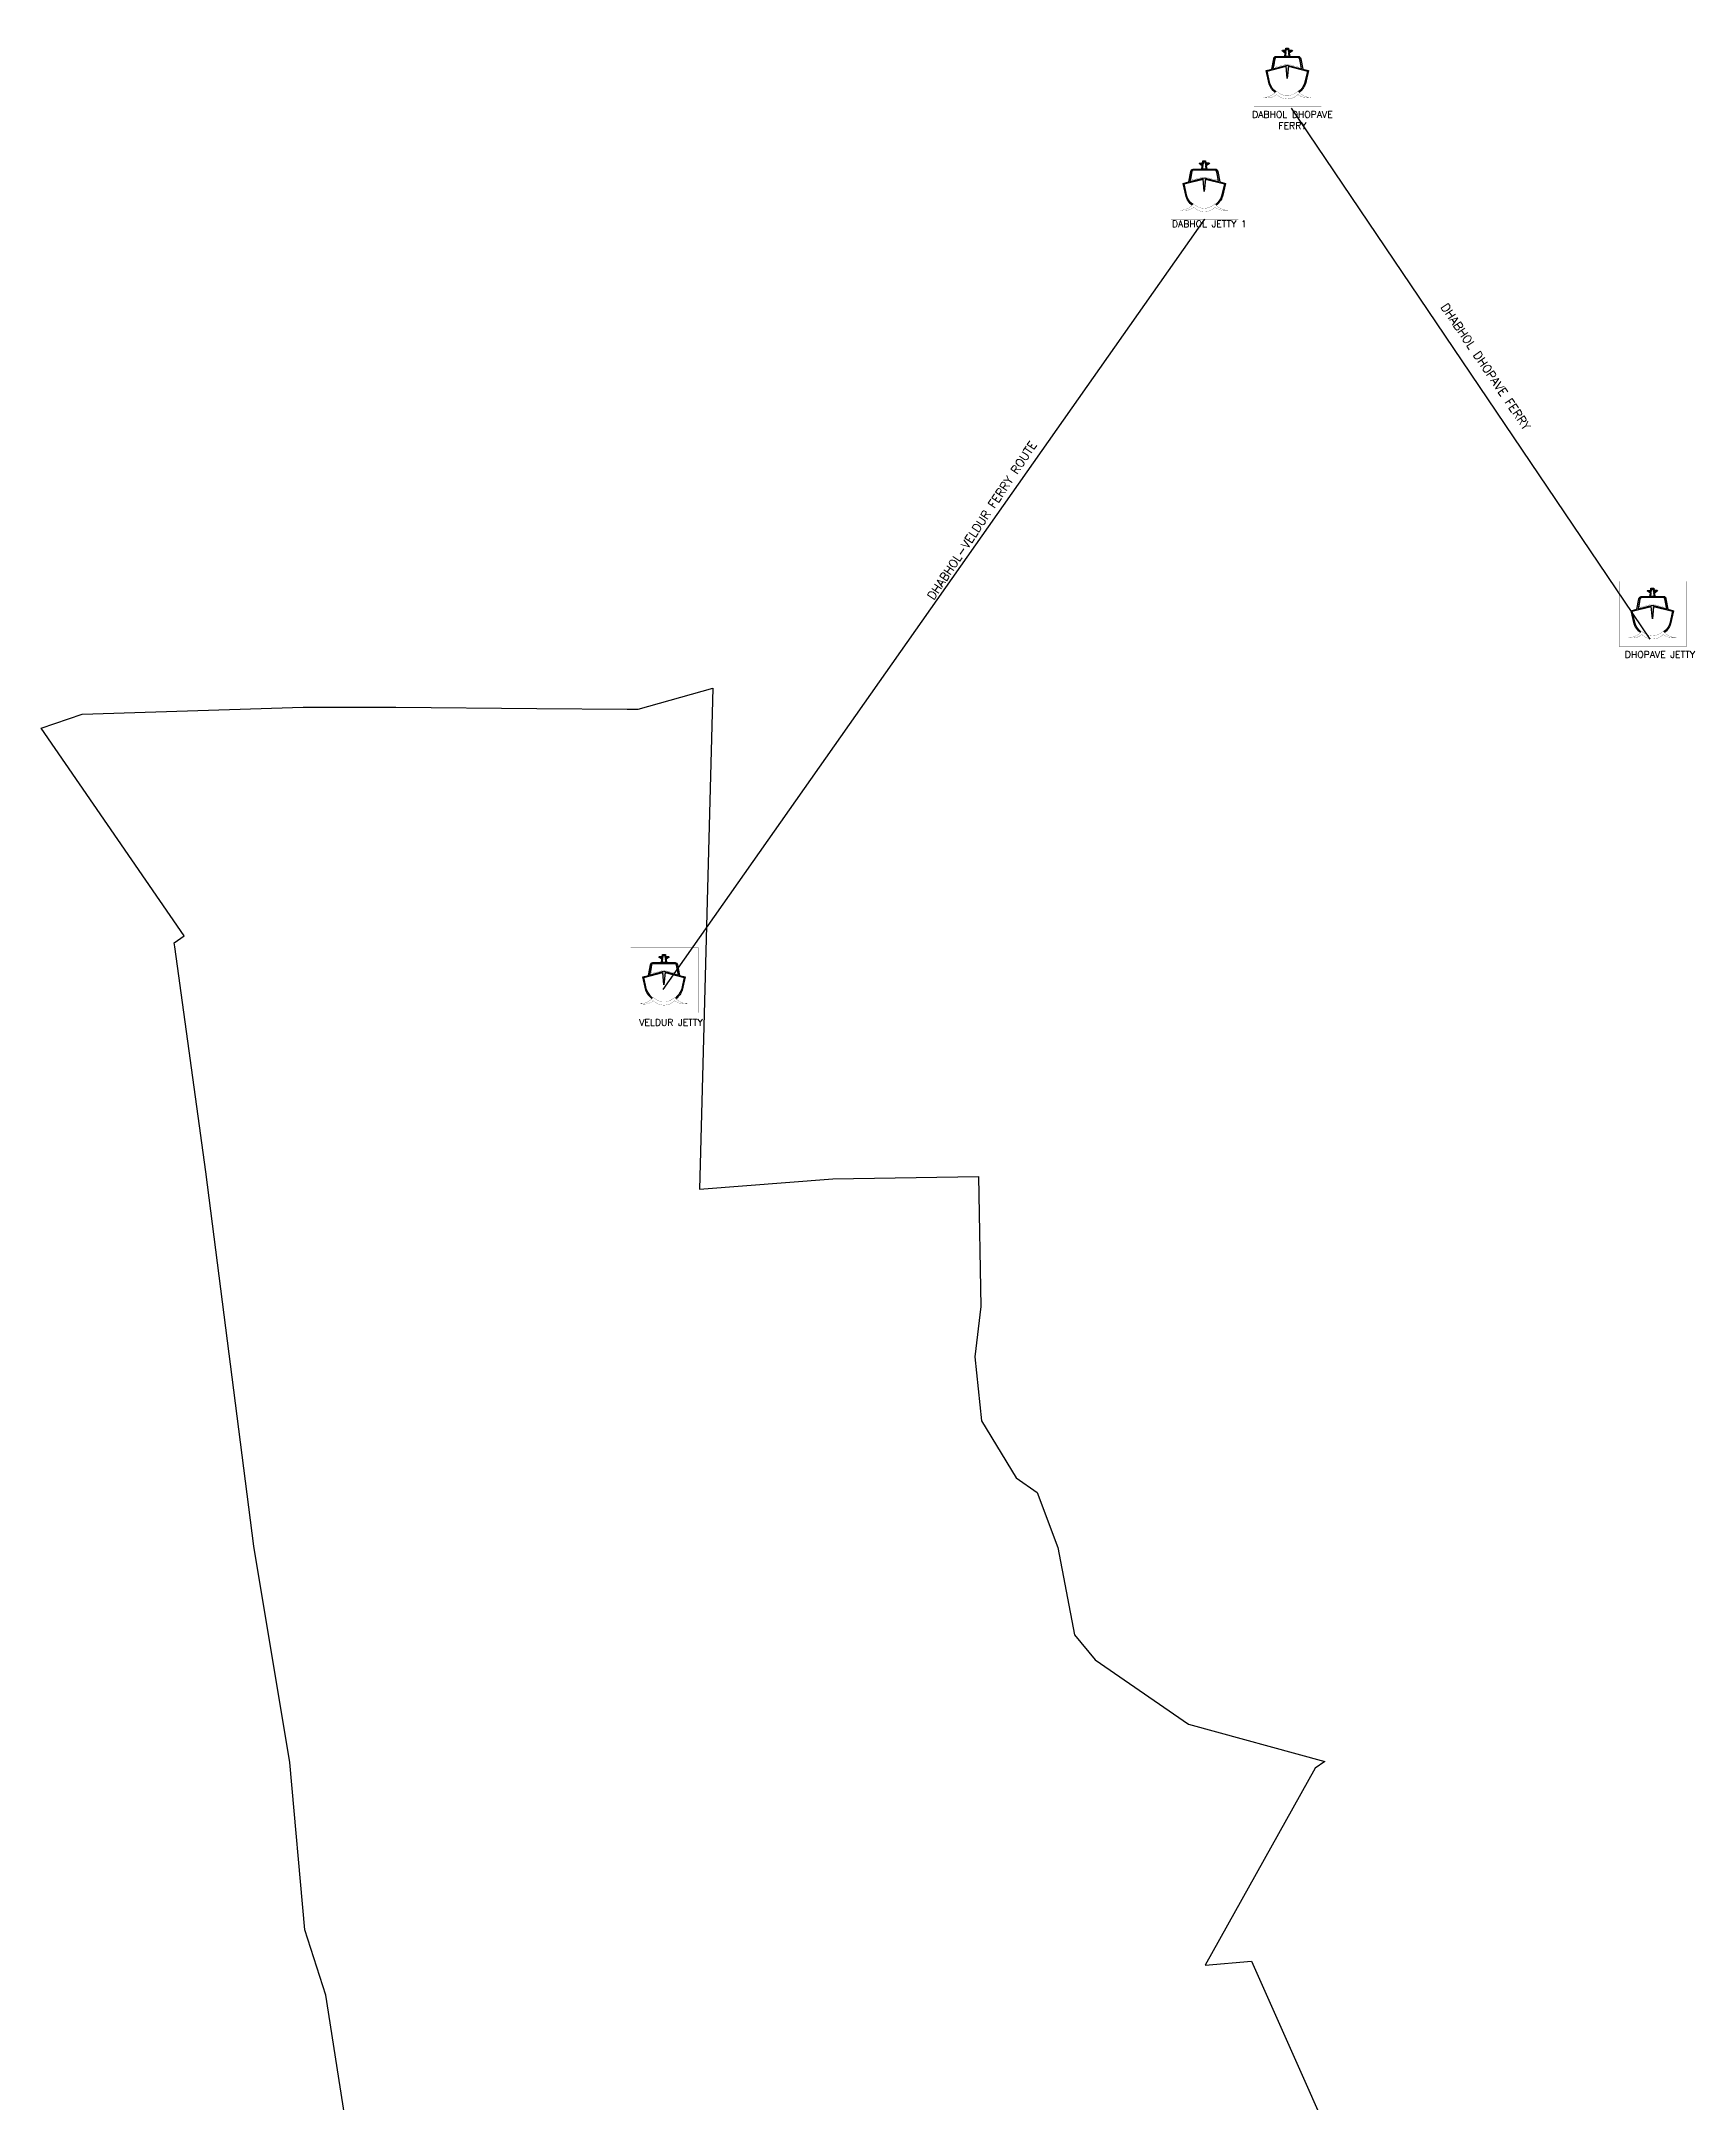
# Model space of a CAD drawing. Header units: metres. Extents: x 305138 to 307093, y 1940496 to 1945372.
# Drawn here: x 305138 to 307093, y 1942934 to 1945372 of the extents above; entities that cross this region are included whole.
import ezdxf

# ---------------------------------------------------------------- set-up
doc = ezdxf.new("R2010")
doc.units = ezdxf.units.M
for name, color, linetype in [('FERRY', 14, 'Continuous'), ('FERRY ROUTE', 5, 'Continuous'), ('FERRY ROUTE TEXT', 7, 'Continuous'), ('JETTY TEXT', 7, 'Continuous')]:
    doc.layers.add(name, color=color, linetype=linetype)
doc.styles.get("Standard").update_dxf_attribs({"font": 'simplex.shx'})
doc.linetypes.add('FENCELINE2', pattern='A,0.25,-0.1,[132,ltypeshp.shx,S=0.1,R=0,X=-0.1,Y=0],-0.1,1', length=1.45)

# ---------------------------------------------------------------- blocks, each defined once
blk = doc.blocks.new('TUYJYHJ')
h = blk.add_hatch(color=256)
h.dxf.hatch_style = 1
h.paths.add_polyline_path([(-17427, 33760, 0.3927863), (-17566, 33889), (-18045, 33889), (-18075, 34080), (-17901, 34205), (-17918, 34237), (-18098, 34237), (-18112, 34354), (-18272, 34355), (-18285, 34236), (-18465, 34234), (-18482, 34202), (-18306, 34078), (-18333, 33889), (-18821, 33889, 0.3808527), (-18952, 33762), (-19066, 33168), (-19383, 33085), (-19217, 32340, 0.1416171), (-18869, 31851, 0.0136089), (-18837, 31886, -0.1415696), (-19171, 32353), (-19326, 33051), (-18254, 33330), (-18191, 32633), (-18127, 33330), (-17055, 33051), (-17210, 32353, -0.1421711), (-17546, 31885, 0.0134174), (-17514, 31849, 0.1421217), (-17165, 32340), (-16999, 33085), (-17315, 33168)])
h.paths.add_polyline_path([(-17377, 33184), (-18191, 33396), (-19003, 33184), (-18894, 33755, -0.3875835), (-18819, 33831), (-17566, 33831, -0.4030462), (-17485, 33753)], flags=16)
h.paths.add_polyline_path([(-17522, 33276), (-18153, 33444, 0.1099752), (-18246, 33444), (-18863, 33280, -0.3953326), (-18920, 33345), (-18859, 33724, -0.2949015), (-18804, 33783), (-17594, 33782, -0.3365152), (-17524, 33736), (-17447, 33341, -0.3840616)], flags=0)
h.paths.add_polyline_path([(-18093, 33889), (-18286, 33889), (-18255, 34100), (-18379, 34188), (-18243, 34190), (-18230, 34308), (-18154, 34307), (-18140, 34190), (-18003, 34190), (-18126, 34101)], flags=16)
at = {"const_width": 10}
blk.add_lwpolyline([(-20070, 34743), (-16263, 34743), (-16263, 31059), (-20070, 31059)], close=True, dxfattribs=at)
at = {"flags": 128}
for points in [[(-18869, 31851, -0.1416171), (-19217, 32340), (-19383, 33085), (-19066, 33168), (-18952, 33762, -0.3808527), (-18821, 33889), (-18333, 33889), (-18306, 34078), (-18482, 34202), (-18465, 34234), (-18285, 34236), (-18272, 34355), (-18112, 34354), (-18112, 34354), (-18098, 34237), (-17918, 34237), (-17901, 34205), (-18075, 34080), (-18045, 33889), (-17565, 33889), (-17565, 33889, -0.3919775), (-17427, 33760), (-17315, 33168), (-16999, 33085), (-17165, 32340, -0.1421217), (-17514, 31849)], [(-17377, 33184), (-17485, 33753, 0.4019781), (-17565, 33831), (-18819, 33831, 0.3875835), (-18894, 33755), (-19003, 33184)], [(-18837, 31886, -0.1415696), (-19171, 32353), (-19326, 33051), (-18254, 33330)], [(-18127, 33330), (-17055, 33051), (-17210, 32353, -0.1421711), (-17546, 31885)]]:
    blk.add_lwpolyline(points, format="xyb", dxfattribs=at)
for points in [[(-18286, 33889), (-18255, 34100), (-18379, 34188), (-18243, 34190), (-18230, 34308), (-18154, 34307), (-18140, 34190), (-18003, 34190), (-18126, 34101), (-18093, 33889)], [(-18093, 33889), (-18286, 33889)], [(-19003, 33184), (-18191, 33396), (-17377, 33184)], [(-18127, 33330), (-18191, 32633), (-18254, 33330)]]:
    blk.add_lwpolyline(points, dxfattribs=at)
at = {"const_width": 10, "flags": 128}
blk.add_lwpolyline([(-17594, 33782, -0.3365152), (-17524, 33736), (-17447, 33341, -0.3840616), (-17522, 33276), (-18153, 33444, 0.1099752), (-18246, 33444), (-18863, 33280, -0.3953326), (-18920, 33345), (-18859, 33724, -0.2949015), (-18804, 33783)], format="xyb", close=True, dxfattribs=at)
at = {"const_width": 10}
blk.add_lwpolyline([(-19531, 31574, 0.2463985), (-18801, 31932, 0.4206168), (-17584, 31932, 0.244555), (-16847, 31572, -0.2283367), (-17585, 31739, -0.420789), (-18798, 31742, -0.2663096)], format="xyb", close=True, dxfattribs=at)

msp = doc.modelspace()

# ---------------------------------------------------------------- linework, layer by layer
at = {"color": 3, "flags": 128}
for points in [[(305186.5, 1944575.8), (305447.7, 1944584.2), (305557.3, 1944584.3), (305724, 1944582.7), (305830.8, 1944581.7), (305843.9, 1944581.6), (305932.1, 1944606.6), (305916.2, 1944014), (306073.9, 1944026.3), (306246.2, 1944029.2), (306248.9, 1943875.5), (306241.8, 1943815.9), (306249.6, 1943740.1), (306290.7, 1943672.8), (306315.5, 1943655.3), (306339.8, 1943590.1), (306359.8, 1943487.2), (306384, 1943457.3), (306494.2, 1943381.4), (306655.5, 1943337.2), (306644.3, 1943329.4), (306514.2, 1943096.3), (306568.7, 1943100.9), (306712.1, 1942779)], [(305138.1, 1944559.2), (305186.5, 1944575.8)], [(305525.3, 1942735.8), (305474.7, 1943061), (305449.9, 1943138), (305431.9, 1943336), (305389.3, 1943591.9), (305332.6, 1944034.7), (305296.1, 1944300.5), (305295.4, 1944305.6), (305307.1, 1944313.5), (305138.1, 1944559.2)]]:
    msp.add_lwpolyline(points, dxfattribs=at)
at = {"layer": 'FERRY ROUTE', "linetype": 'FENCELINE2', "ltscale": 10, "flags": 128}
for points in [[(306615.7, 1945292.6), (307039.7, 1944664.4)], [(305873.2, 1944250.2), (306513.5, 1945161.2)]]:
    msp.add_lwpolyline(points, dxfattribs=at)

# ---------------------------------------------------------------- block references
at = {"layer": 'FERRY', "xscale": 0.02092173326801607, "yscale": 0.02092173326801607, "zscale": 0.02092173326801607}
for p in [(306991.7, 1944644.7), (306893.6, 1944511.4), (307423.4, 1944006), (306254.9, 1943573)]:
    msp.add_blockref('TUYJYHJ', p, dxfattribs=at)

# ---------------------------------------------------------------- texts
at = {"layer": 'FERRY ROUTE TEXT', "char_height": 10, "attachment_point": 1}
for s, width, insert, rotation in [('DHABHOL DHOPAVE FERRY', 229.759, (306800.5, 1945062.9), 303.9976), ('DHABHOL-VELDUR FERRY ROUTE', 386.758, (306184.9, 1944715.7), 56.4429)]:
    msp.add_mtext_dynamic_manual_height_columns(s, width=width, gutter_width=1, heights=[0], dxfattribs=dict(at, insert=insert, rotation=rotation))
at = {"layer": 'JETTY TEXT', "char_height": 8, "attachment_point": 1}
for s, insert in [('\\pxqc;DABHOL DHOPAVE FERRY ', (306562, 1945289.1)), ('\\pxqc; DHOPAVE JETTY', (306993.7, 1944650.4))]:
    msp.add_mtext_dynamic_manual_height_columns(s, width=110.496, gutter_width=1, heights=[32.1], dxfattribs=dict(at, insert=insert))
for s, insert, width in [('\\pxqc;DABHOL JETTY 1', (306463.1, 1945159.7), 111.906), ('\\pxqc;VELDUR JETTY', (305838.1, 1944215.3), 89.045)]:
    msp.add_mtext(s, dxfattribs=dict(at, insert=insert, width=width))

doc.saveas('drawing.dxf')
